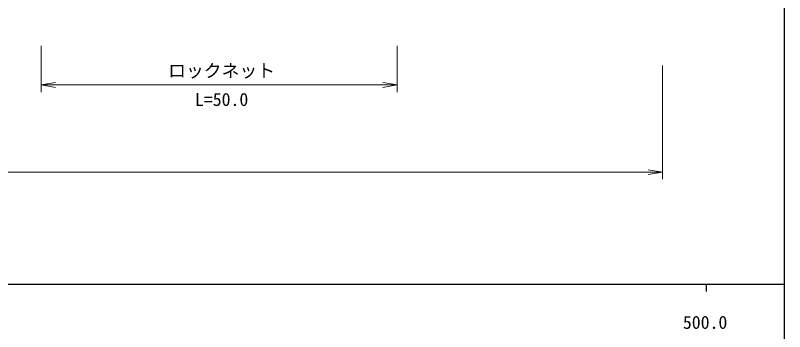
# Model space of a CAD drawing. Units: millimetres, scale not verified. Extents: x 40000 to 680000, y 20000 to 380000.
# Drawn here: x 471061 to 579000, y 198357 to 242774 of the extents above; entities that cross this region are included whole.
import ezdxf
from ezdxf.enums import TextEntityAlignment as Align

# ---------------------------------------------------------------- set-up
doc = ezdxf.new("R2010")
doc.units = ezdxf.units.MM
doc.header["$LTSCALE"] = 1000
doc.layers.add('M-STR-HTXT', color=7, linetype='Continuous', lineweight=13)
doc.layers.add('M-TTL-BAND', color=7, linetype='Continuous', lineweight=25)
doc.styles.add('ＭＳ ゴシック', font='')
doc.styles.get('ＭＳ ゴシック').set_extended_font_data('MS Gothic')

# ---------------------------------------------------------------- blocks, each defined once
blk = doc.blocks.new('open_arrow')
at = {"color": 0, "linetype": 'Continuous', "lineweight": -2}
blk.add_lwpolyline([(7.5, 1.25), (0, 0), (7.5, -1.25)], dxfattribs=at)

msp = doc.modelspace()

# ---------------------------------------------------------------- linework, layer by layer
at = {"layer": 'M-STR-HTXT'}
for p, q in [((474671, 238500), (474671, 232000)), ((524637, 238500), (524637, 232000)), ((561869, 235756), (561869, 219756)), ((474671, 233000), (524637, 233000)), ((80029, 220756), (561869, 220756))]:
    msp.add_line(p, q, dxfattribs=at)
at = {"layer": 'M-TTL-BAND'}
for p, q in [((579000, 20000), (579000, 370000)), ((40000, 205000), (579000, 205000)), ((568000, 205000), (568000, 204000))]:
    msp.add_line(p, q, dxfattribs=at)

# ---------------------------------------------------------------- block references
at = {"layer": 'M-STR-HTXT', "xscale": 267, "yscale": 267}
msp.add_blockref('open_arrow', (474671, 233000), dxfattribs=at)
at = {"layer": 'M-STR-HTXT', "xscale": 267, "yscale": 267, "rotation": 180}
for p in [(524637, 233000), (561869, 220756)]:
    msp.add_blockref('open_arrow', p, dxfattribs=at)

# ---------------------------------------------------------------- texts
at = {"layer": 'M-STR-HTXT', "style": 'ＭＳ ゴシック'}
msp.add_text('ロックネット', height=1833, dxfattribs=at).set_placement((500000, 235000), align=Align.MIDDLE_CENTER)
msp.add_text('L=50.0', height=1833, dxfattribs=at).set_placement((500000, 229500), align=Align.BOTTOM_CENTER)
at = {"layer": 'M-TTL-BAND', "style": 'ＭＳ ゴシック'}
msp.add_text('500.0', height=1833, dxfattribs=at).set_placement((567844, 198195), align=Align.BOTTOM_CENTER)

doc.saveas('drawing.dxf')
